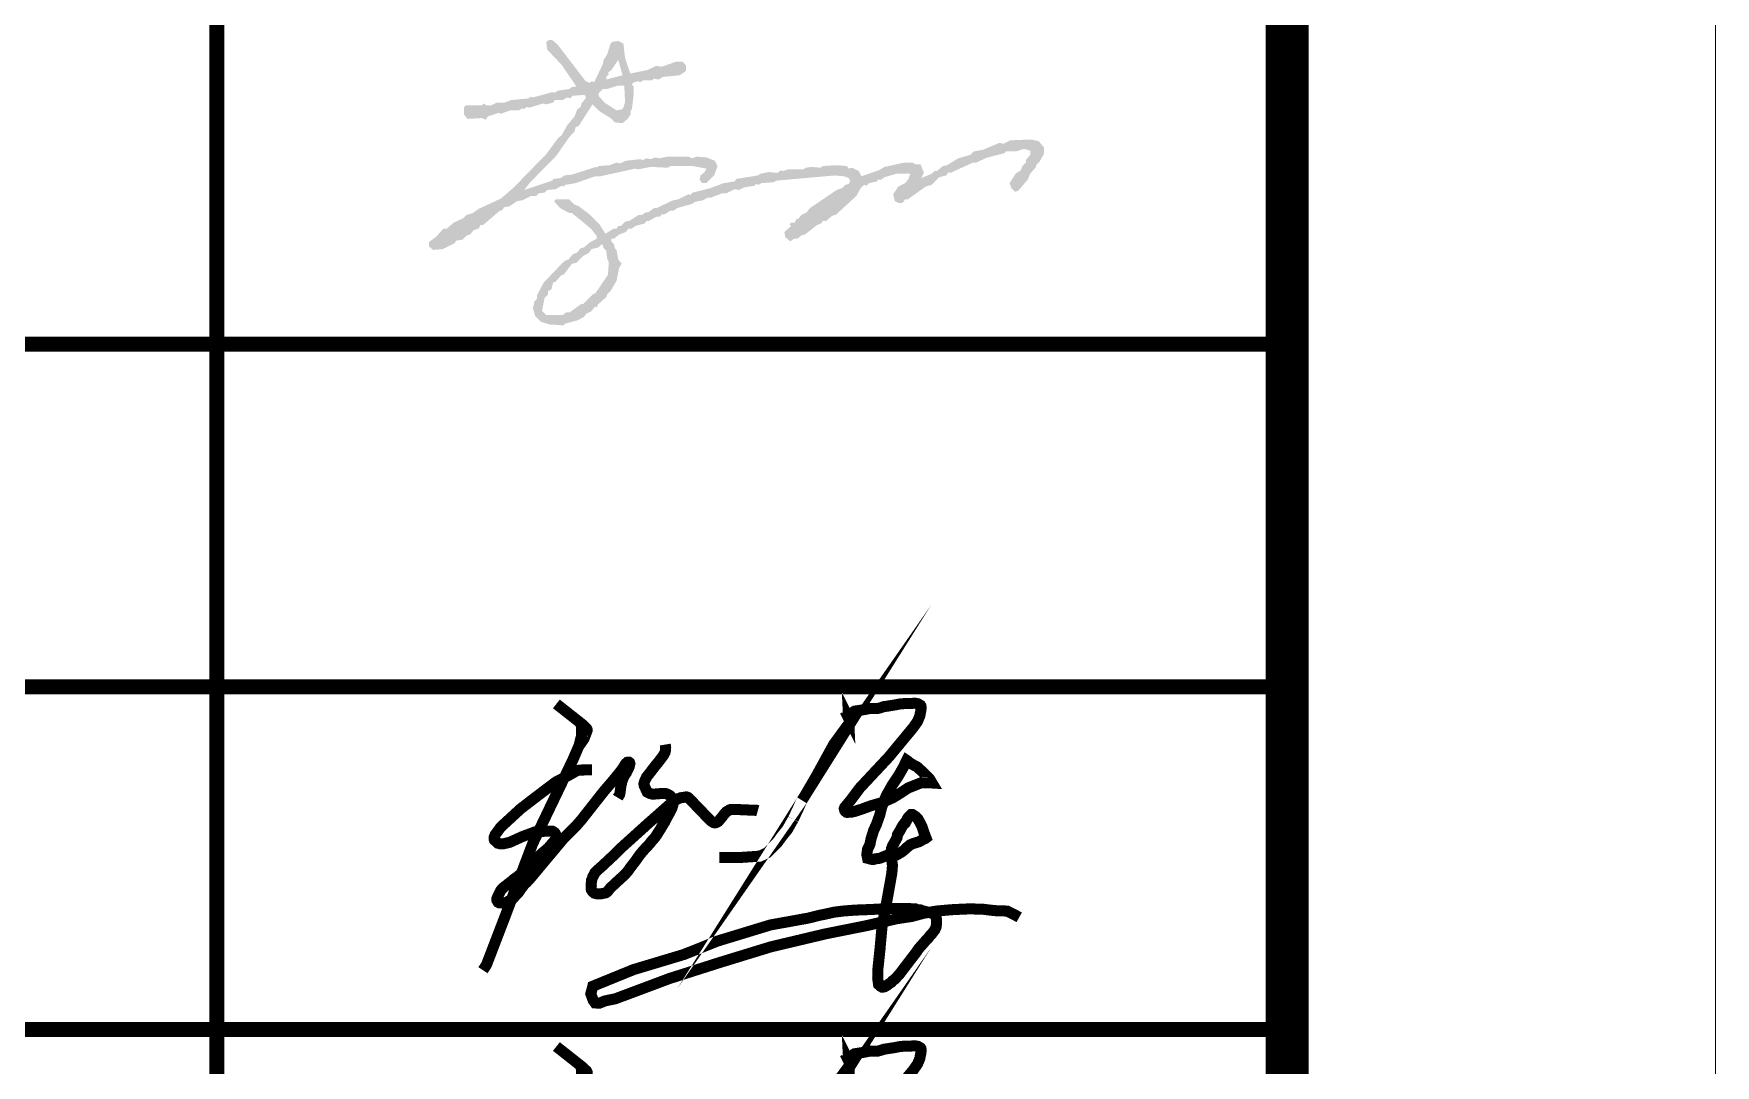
# Model space of a CAD drawing. Extents: x 2803505 to 5851001, y -1372902 to 24339.
# Drawn here: x 3490532 to 3494460, y -797937 to -795528 of the extents above; entities that cross this region are included whole.
import ezdxf

# ---------------------------------------------------------------- set-up
doc = ezdxf.new("R2010")
doc.units = 0
doc.header["$LTSCALE"] = 1000
doc.header["$MEASUREMENT"] = 0
doc.layers.get('0').update_dxf_attribs({"linetype": 'CONTINUOUS'})
doc.layers.add('!!电气', color=1, linetype='CONTINUOUS')
doc.layers.add('图框', color=147, linetype='CONTINUOUS', lineweight=20)

# ---------------------------------------------------------------- blocks, each defined once
blk = doc.blocks.new('12345')
for points, const_width in [([(-3549.628786555331, 3081.333946388771), (-3520.145665840944, 3142.631112094125), (-3489.118362281406, 3207.138725996443), (-3470.52355528617, 3249.786686904437), (-3457.526412519779, 3279.596172787173), (-3443.32537014172, 3312.166852350951), (-3430.505695631378, 3337.750268146017), (-3422.491783393292, 3353.743127306883), (-3402.018942648108, 3383.118891741273), (-3430.505695631378, 3337.750268146017)], 150), ([(-3402.018942648108, 3383.118891741273), (-3235.648177329422, 3668.081197747102), (-2998.665236413362, 4099.855943391885), (-2740.063343503192, 4453.360717421892), (-2687.787761353946, 4547.376146082199), (-2799.309154192073, 4526.483812797276), (-2799.309154192073, 4592.642868199546), (-2799.309154192073, 4495.145383991752), (-2797.425826662657, 4455.211735164878), (-2814.546011902654, 4489.422847350754), (-2714.270554971416, 4550.513971787383), (-2675.138573634496, 4555.401253207689), (-2633.56093778889, 4562.732210899077), (-2562.634391400468, 4574.950450010772), (-2503.936570314865, 4587.168689122467), (-2406.106767892343, 4584.725012851384), (-2352.300406743889, 4599.386928234177), (-2318.060036263923, 4611.605096223997), (-2278.928054927004, 4616.492448766177), (-2234.904764572682, 4623.823335335692), (-2185.989863361407, 4631.154293027095), (-2095.497326304554, 4648.259813559096), (-2034.353699790459, 4653.147094979402), (-1975.655878704856, 4653.147094979402), (-1894.946261522331, 4658.034376399708), (-1855.814431105158, 4650.703489830179), (-1819.128255196731, 4628.710616755998), (-1813.533961995301, 4618.88804665432), (-1812.329320570541, 4606.853159718972), (-1812.329320570541, 4585.190220991586), (-1815.942943005386, 4552.695919583319), (-1824.374678380089, 4515.387592279032), (-1827.988300814934, 4488.910769899376), (-1860.525541944051, 4410.32338138661), (-1919.08994997284, 4327.171604735369), (-2248.942564889119, 3929.062395425135), (-2643.482100151974, 3507.144145013168), (-2772.940304983989, 3334.681153433063), (-2849.998871634278, 3242.290290487232), (-2856.163490561623, 3226.891837036892), (-2848.813246097678, 3197.928096290256), (-2841.35584861302, 3188.348265124892), (-2826.441204563424, 3176.639543077326), (-2818.983807078737, 3174.510652195095), (-2794.480929629121, 3175.575133197141), (-2761.455312197009, 3175.575133197141), (-2704.992310732807, 3190.477084885264), (-2613.373006840877, 3220.281059383356), (-2487.331172333681, 3266.281830302876), (-2342.844228122936, 3307.139281076408), (-2192.905006193207, 3375.234984951036), (-2086.584458774683, 3440.606934637428), (-1988.442554314301, 3505.978813201946), (-1906.657483010873, 3538.664788045135), (-1811.241641950095, 3576.798413508557), (-1759.444324480748, 3576.798413508557), (-1707.647157931176, 3576.798413508557), (-1664.02848341997, 3574.074588198448), (-1696.74245157346, 3628.551165522527), (-1770.349030838493, 3702.094520017374), (-1803.062998991954, 3734.780494860577), (-1865.764871899271, 3791.980897494766), (-1953.00237184146, 3838.285998888503), (-1999.347109752271, 3876.419624351925), (-2007.525601790636, 3881.867274972145), (-2056.596704940603, 3781.085596254314), (-2078.405966736318, 3742.951970790906), (-2119.29857784792, 3672.132441606154), (-2206.535926870332, 3541.388613355259), (-2282.868569535, 3405.197134484115), (-2307.404045650095, 3347.996731849926), (-2348.296656761697, 3244.491156700125), (-2372.832132876792, 3140.985652672185), (-2419.223806829104, 3010.379658601945), (-2457.017130005435, 2927.992299790625), (-2491.37461420949, 2818.14251174948), (-2508.553507231263, 2735.755081816285), (-2539.47515246307, 2673.964616049198), (-2549.782518460095, 2601.875632638112), (-2539.47515246307, 2550.383542271273), (-2487.938926156989, 2536.652327656368), (-2463.888657030184, 2533.219559563571), (-2429.531172826129, 2543.51793496382), (-2374.559107547771, 2550.383542271273), (-2281.793719093112, 2588.144418023207), (-2140.927792384842, 2598.44286454533), (-2090.212569505296, 2627.634550879695), (-2049.602027401852, 2656.375609056849), (-2007.299373089103, 2695.260708180154), (-1959.920382148441, 2734.145736181599), (-1915.925615626387, 2752.742966778213), (-1841.472980256687, 2774.721473234997), (-1807.630886990431, 2793.318632709736), (-1783.941316060256, 2810.225225376256), (-1758.559783840494, 2816.987777096627), (-1745.022886166087, 2827.131746920903), (-1772.0966815149, 2898.139251203422), (-1790.709764897445, 2955.621438679605), (-1799.170325943938, 2979.290654188357), (-1831.320307000889, 3041.844826576678), (-1853.317765721789, 3084.111201560183), (-1883.775634569436, 3116.233606719383), (-1929.462513300794, 3144.974736018412), (-1949.767708892643, 3144.974736018412), (-1964.996718776354, 3129.758852403858), (-1988.686138786812, 3102.708432156782), (-2000.530924251914, 3084.111201560183), (-2008.991485298407, 3062.132695103384), (-2019.144007634459, 3050.298087349016), (-2027.604568680952, 3040.1541886466), (-2029.296680890257, 3028.319580892217), (-2054.678364029765, 3004.650436505341), (-2078.367784040194, 2965.765408503896), (-2093.596793923905, 2937.024279204867), (-2113.901989515754, 2901.520527063607), (-2132.515223818045, 2871.0887598345), (-2139.283521735517, 2828.822384850995), (-2166.357317084301, 2779.793387025275), (-2184.970400466846, 2745.980343935982), (-2196.815185931948, 2727.383113339369), (-2213.736308024963, 2683.426100425786), (-2217.120381523797, 2659.756956038895), (-2220.504605942406, 2587.058813826297), (-2200.954160007939, 2455.654334541236), (-2209.614236960682, 2347.496322380073), (-2274.564814106183, 1984.085338931342), (-2343.84542972807, 1612.021740113574), (-2371.312521938933, 1307.399879591918), (-2398.120396692568, 1054.857149337622), (-2401.95013620588, 924.7593921378575), (-2390.461068585719, 836.7520544195577), (-2361.535186095221, 810.8912896626571), (-2342.478549574676, 800.3133341983194), (-2325.539317111979, 800.3133341983194), (-2308.600084649283, 804.5445163840486), (-2298.013064360101, 810.8912896626571), (-2278.956427839556, 821.4692451269802), (-2251.430175087648, 842.6250849337521), (-2215.434306104406, 865.8965869552776), (-2200.612477699557, 884.9368356691994), (-2170.96882088983, 906.0927465978457), (-2109.564103212528, 971.6759993547894), (-1874.532252792502, 1278.436209967156), (-1847.006000040623, 1320.748031824449), (-1796.188302652503, 1377.868849088074), (-1749.605413380079, 1430.75855528783), (-1713.609544396837, 1468.839194959408), (-1696.67031193414, 1492.110625859059), (-1671.26146324008, 1517.497718973435), (-1639.500402372505, 1559.809469708867), (-1624.678573967627, 1578.849718422789), (-1607.586157961196, 1617.914329141553), (-1603.351349845529, 1653.879306598392), (-1601.233945787681, 1706.769012798148), (-1607.586157961196, 1751.196354626445), (-1637.229814770923, 1789.276923176149), (-1660.521259407134, 1806.201651919066), (-1679.577895927679, 1808.31724301193), (-1734.630401431466, 1823.126380661997), (-1785.448098819586, 1835.819856097311), (-1819.32656374498, 1848.513402654498), (-1859.557240843889, 1850.628993747378), (-1893.435705769312, 1865.43813139743), (-1929.431574752554, 1865.43813139743), (-2134.819768362824, 1869.669313583159), (-2255.51179965958, 1867.553722490295), (-2492.661205057171, 1854.860175933107), (-2712.871227072319, 1846.397811561634), (-2873.793935468013, 1833.70433612632), (-2992.368562706921, 1818.895198476268), (-3115.177998061525, 1791.392514269013), (-3199.874160375039, 1774.467856647971), (-3290.922534862068, 1751.196354626445), (-3352.32725253937, 1736.387216976393), (-3859.535272199246, 1644.920830199342), (-4579.536009006843, 1425.50300483375), (-5034.773957528552, 1243.88940256316), (-5722.128741546738, 1037.252068803049), (-6273.43700993777, 812.5809607588744), (-6299.993210689048, 709.0634793847858), (-6269.579259487946, 623.9775435265765), (-6242.59573886299, 585.5257715290354), (-6184.420377228496, 581.4345044756046), (-6111.426833977894, 611.8223895120173), (-5965.44004931621, 642.2102034265554), (-5235.5058241683, 915.700742023022), (-4548.151191069861, 1134.493158675818), (-3854.713737547252, 1347.207998321333), (-3112.614022470749, 1523.457447045032), (-2565.163353609823, 1632.853690932374), (-2139.368489553366, 1730.094780805142), (-1938.636471993872, 1760.48259471968), (-1780.484046483849, 1803.025562648778), (-1604.083310621034, 1833.413376563316), (-1403.351443981286, 1851.646107585169), (-1281.695790096535, 1857.723684592449), (-1147.874495363474, 1863.801261599729), (-965.3909390764893, 1857.723684592449), (-813.321333990636, 1839.490953570596), (-643.0034185519908, 1833.413376563316), (-533.5132545958622, 1778.715325741519), (-478.768172617798, 1748.327440705121)], 150), ([(-6768.26843430294, 4648.392088148888), (-6476.41884831019, 4418.192518255019), (-6406.697396105796, 4362.900386467751), (-6376.813022298767, 4333.72029299791), (-6359.649000719073, 4316.960773215163), (-6351.003783514519, 4298.43268021426), (-6351.003783514519, 4285.539138963562), (-6394.190374788537, 4172.586588298291), (-6463.711254648486, 4075.340804382213), (-6543.660236303462, 3889.531936469357), (-7090.182295957842, 2750.979286689428), (-7346.308350409789, 2075.670817841135), (-7460.185950868356, 1775.418240389212), (-7563.346944850346, 1506.74992448774), (-7626.062870310227, 1343.415107488512), (-7662.917861274429, 1247.431461221531), (-7718.604592594158, 1102.403192839993), (-7766.575476873462, 1030.622728341914)], 150), ([(-6462.055572486715, 4073.264094863873), (-6455.584855645488, 4103.973947470164), (-6447.496459593938, 4128.218578898261), (-6442.643421962974, 4152.46300228755), (-6436.172262407083, 4176.707633715618), (-6429.701545565855, 4200.952057104936), (-6428.083866355533, 4213.882499461382), (-6428.083866355533, 4231.661909711227), (-6428.083866355533, 4242.97589074407), (-6428.083866355533, 4260.755300993915), (-6428.083866355533, 4284.999724383204), (-6428.083866355533, 4307.628102526418), (-6426.466187145212, 4330.256272630853), (-6431.319224776176, 4352.884442735289), (-6436.172262407083, 4373.896359554841)], 150), ([(-6453.402272583975, 4134.257736654254), (-6351.003783514519, 4298.43268021426)], 98), ([(-6427.783263130637, 4159.552755884506), (-6413.195373787719, 4206.518342713098), (-6408.992683929042, 4231.159704095364), (-6406.717573512578, 4247.071342174866), (-6405.580239661678, 4259.573224643711), (-6405.580239661678, 4267.529043683462), (-6405.580239661678, 4276.621378580487), (-6405.580239661678, 4290.259984945413), (-6410.13001778, 4314.127234025858), (-6356.666915208625, 4275.484862723213)], 98), ([(-6435.888039623038, 4144.977142852702), (-6394.190374788537, 4172.586588298291)], 98), ([(-5289.174395587237, 4095.841256173095), (-5284.614959094644, 4067.61063964435), (-5283.330632043158, 4054.778974419023), (-5284.614959094644, 4039.381018821761), (-5285.899286146101, 4017.567230611821), (-5292.320468644262, 3988.054500164188), (-5311.584468897898, 3952.12593710389), (-5344.975463038776, 3907.215251058995), (-5378.366306259908, 3862.304493892225), (-5429.73304968953, 3800.334160920334), (-5465.692396093888, 3752.857113381615), (-5499.083239315019, 3709.229608083624), (-5544.032573240198, 3652.770437560292), (-5569.717906911741, 3596.311195915099), (-5578.707743512816, 3561.665813601721), (-5574.854913278134, 3537.285735019832), (-5556.875240075955, 3498.790810465725), (-5535.042736639123, 3451.31376292702), (-5498.410137241037, 3431.67409910752), (-5459.96197328018, 3421.564836754929), (-5368.206388856226, 3428.373902177133), (-5345.707574734057, 3431.585267894072), (-5328.029891946673, 3431.585267894072), (-5289.460690348322, 3431.585267894072), (-5274.997145424073, 3428.373902177133), (-5246.070055575634, 3415.528510431235), (-5217.497928973346, 3397.468321061751), (-5210.391118062194, 3390.367655979746), (-5193.334922795155, 3370.485751076994), (-5177.699938790611, 3344.923271435517), (-5179.121300972824, 3307.999713438461), (-5185.574478457449, 3273.813422784602), (-5199.402802164317, 3227.340047050573), (-5224.544975664496, 3179.610659123326), (-5250.978871283762, 3130.423628506353), (-5277.378357200592, 3085.206264965571), (-5293.720852981583, 3047.525116827936), (-5330.288255048712, 2990.757135152686), (-5359.201913039637, 2939.259639523865), (-5384.437204024027, 2901.366832706335), (-5403.293871879112, 2869.965887778613), (-5429.693357795943, 2832.284810762852), (-5468.663855002989, 2789.579471608537), (-5502.606008061848, 2745.618191382862), (-5559.253735297039, 2685.071931578874), (-5598.224232504086, 2642.366663546432), (-5640.966214201879, 2589.613084602504), (-5672.191359045974, 2544.683693506246), (-5706.055033836135, 2497.315320182213), (-5733.145883116405, 2463.4807982887), (-5767.009557906538, 2418.368055016108), (-5798.615473273647, 2373.255311743516), (-5823.448864970385, 2346.187608882479), (-5873.115497444087, 2296.563605506992), (-5916.009304407897, 2258.217752388737), (-5954.388045284897, 2222.127600443782), (-5992.766937081615, 2186.037377376953), (-6031.145677958615, 2152.202855483454), (-6074.276730765559, 2097.343713630078), (-6096.852513958991, 2081.554303269979), (-6130.716037829377, 2074.787341993782), (-6162.322104116232, 2068.020451839446), (-6196.185778906394, 2065.764821788005), (-6218.761411180079, 2068.020451839446), (-6252.625085970212, 2077.042972045223), (-6275.200869163644, 2097.343713630078), (-6293.261435350491, 2124.411345369255), (-6295.518892934051, 2137.945196799774), (-6295.518892934051, 2155.990308333188), (-6293.261435350491, 2176.291049918043), (-6294.562363574194, 2195.524252260511), (-6292.978008064645, 2224.017664092433), (-6292.978008064645, 2249.345157081218), (-6283.472176846757, 2268.340741261884), (-6272.381839199545, 2303.166061901939), (-6259.70729696253, 2322.16164608259), (-6247.032603805768, 2350.655057914511), (-6231.189350549626, 2368.067682673616), (-6207.424470665399, 2391.81221624084), (-6139.106572113029, 2450.812997847825), (-6070.980643479503, 2515.714618619488), (-5979.089684042032, 2601.194854115267), (-5888.78308011411, 2691.423967875729), (-5525.644662120962, 3019.192155930781), (-5176.980655273859, 3327.049492482722), (-5114.131031933735, 3359.203475751419), (-5080.187067837891, 3373.168467947267), (-5050.23644026168, 3377.158404755901), (-5007.892433938105, 3384.132188424963), (-4998.453912927624, 3384.132188424963), (-4981.150058354891, 3377.845228637554), (-4970.138349896151, 3369.98654668378), (-4963.846052862413, 3360.556142563612), (-4946.542198289681, 3344.838849777909), (-4937.10367727917, 3336.980167824135), (-4919.799822706438, 3318.119359583798), (-4675.971916641196, 3065.070312749449), (-4655.521838091692, 3049.352948841886), (-4631.308726557327, 3034.878724069393), (-4618.912782174244, 3032.556523949272), (-4604.967495663033, 3032.556523949272), (-4597.994852407428, 3034.878724069393), (-4586.37373000817, 3040.297285845503), (-4575.527278672962, 3046.489866913747), (-4555.384019970224, 3065.067752362185), (-4549.186047778669, 3073.582604672411), (-4532.141775171709, 3093.70859982699), (-4523.6196388682, 3103.771632965203), (-4509.674201437243, 3120.02724717166), (-4501.152065133763, 3132.412480430008), (-4487.206627702777, 3151.76438517058), (-4472.486670127517, 3167.245980084903), (-4460.86554772823, 3180.405303757245), (-4442.271631153621, 3192.016446601585), (-4424.911181675561, 3202.881094316821), (-4399.526027381886, 3214.409878037724), (-4374.141024007928, 3215.178420946002), (-4364.91016857003, 3214.409878037724), (-4351.063734493451, 3215.178420946002), (-4334.14034860424, 3214.409878037724), (-4064.035201617633, 3202.31439527063), (-4044.350588027621, 3202.31439527063), (-4030.571313238703, 3198.380786981637)], 150), ([(-6284.125290147873, 3751.965743006876), (-6453.019881447544, 3749.767366059372), (-6482.02831703992, 3742.98795845623), (-6517.376891226013, 3726.687181863439), (-6577.197706153005, 3691.368773310838), (-6774.490866345295, 3587.791578439705), (-6884.615496920043, 3504.929267792235), (-6947.382874024574, 3457.700506405996), (-7014.06596270328, 3407.52540225182), (-7082.336514596565, 3355.027697501064), (-7122.234458859151, 3324.347551523439), (-7180.051960359109, 3279.887882764415), (-7219.21307820236, 3249.774330944034), (-7253.870913316227, 3223.123648553883), (-7523.431622657547, 2975.309820978859), (-7541.794782938203, 2950.235450719163), (-7563.83968226592, 2920.133771071833), (-7599.746565003159, 2871.10394946899), (-7615.673470508045, 2830.494317729739), (-7615.673470508045, 2815.349769349035), (-7609.989380056853, 2799.258660023828), (-7584.411048486305, 2774.648715563788), (-7565.151874125288, 2756.11868712688), (-7538.938324876712, 2749.092281281104), (-7483.044894539693, 2749.092281281104), (-7403.46762822289, 2767.076441373429), (-7339.047986749181, 2796.419048312222), (-7237.462224830233, 2842.690511710258), (-7060.132446741307, 2909.040099949591), (-6941.718699953257, 2916.673183337291), (-6892.021757569833, 2919.876704175167), (-6825.214842570189, 2919.876704175167), (-6802.296018790628, 2907.131829102669), (-6787.71083254987, 2893.951311113589), (-6774.542028139695, 2869.516113083824), (-6767.95770139448, 2846.020648299193), (-6767.95770139448, 2817.826161679521), (-6842.956666250248, 2731.761517792373), (-6880.716035823891, 2688.430963803941), (-6980.156903210765, 2604.298754689284), (-7122.171178277989, 2455.191402300814), (-7201.439813711098, 2398.643827295266), (-7258.919712434144, 2332.704965197088), (-7303.62636740529, 2294.417929863863), (-7339.817375622079, 2271.020257648081), (-7393.039526427834, 2226.352026052031), (-7486.710433367698, 2154.032038812889), (-7522.901441584487, 2115.744932357789), (-7544.190332090744, 2073.203742475394), (-7559.092449801276, 2043.424945118648), (-7576.123592390242, 2005.137838663562), (-7578.252466348873, 1992.375517259774), (-7576.123592390242, 1979.613195855985), (-7560.699594192731, 1954.188692638912), (-7545.247826761683, 1946.101851731786), (-7524.645319267176, 1945.366664979723), (-7478.289866054285, 1940.220499959003), (-7440.028238901374, 1957.129368525304), (-7413.539408493991, 1971.832819079151), (-7374.448779167928, 1991.288561747366), (-7334.235005080729, 2032.018419889253), (-7285.940987710812, 2081.935018630698), (-7245.973363731813, 2141.834922896058), (-7202.675091844634, 2196.74320996039), (-7174.364811004314, 2223.365405438744), (-7137.727834933554, 2263.298698656276), (-7119.409346898203, 2283.265309704104), (-6681.998491713894, 2806.773538866517), (-6603.927253557689, 2887.845427602748), (-6533.061980586761, 2958.090789945127), (-6493.007577752956, 2998.110780720061), (-6471.802447706577, 3024.006039583051), (-6431.748044872773, 3068.73429803591), (-6127.806388650584, 3454.809331629469), (-6075.971341244353, 3516.016384711329), (-5991.150368299655, 3614.889223607286), (-5918.110190847074, 3704.345669391114), (-5882.768106210133, 3749.073856722098), (-5859.206666145561, 3784.385579819093), (-5823.864732428367, 3838.53030250594), (-5805.015610560687, 3855.009097134942), (-5788.522647791426, 3857.363230973919), (-5783.810329594562, 3857.363230973919), (-5774.38584412061, 3850.300829457017), (-5769.673525923747, 3836.176168666963), (-5779.098011397698, 3793.802044053082), (-5816.796255133086, 3713.762133625103), (-5849.782180671609, 3666.679812455157), (-5878.055788013269, 3593.702161300345), (-5892.192591684085, 3525.432848945318), (-5903.973387176229, 3438.330537000453), (-5908.685554453346, 3417.143474693512), (-5927.534676321025, 3386.539948152582), (-5934.603153616335, 3374.76935007963)], 150), ([(-4182.781877368747, 2567.337288736438), (-4069.194135770143, 2575.149168104836), (-4005.124397849548, 2579.555498019989), (-3900.431766505761, 2627.842062557582), (-3831.872095496568, 2696.342991777201), (-3765.951714472882, 2762.206892349717), (-3699.017472326035, 2853.402952700613), (-3626.19308246905, 2944.000053390453), (-3578.478186484077, 3029.5865835273), (-3549.628786555331, 3081.333946388771)], 150), ([(-4410.03702035296, 2563.065235545771), (-4554.330110024312, 2561.363686360972)], 150), ([(-4182.781877368747, 2567.337288736438), (-4247.005591804918, 2563.065235545771), (-4309.341138014453, 2563.065235545771), (-4354.893815810326, 2563.065235545771), (-4388.459109923162, 2563.065235545771), (-4410.03702035296, 2563.065235545771)], 150)]:
    blk.add_lwpolyline(points, dxfattribs=dict(const_width=const_width))
blk = doc.blocks.new('A$C33F37877')
at = {"linetype": 'Continuous'}
h = blk.add_hatch(color=0, dxfattribs=at)
h.dxf.hatch_style = 1
h.paths.add_polyline_path([(5409.808324907906, 11418.65985659533), (5409.808324907906, 11424.65985659533), (5415.808324907906, 11430.65985659533), (5413.808324907906, 11434.65985659533), (5421.808324907906, 11440.65985659533), (5437.808324907906, 11464.65985659533), (5447.808324907906, 11428.65985659533)], flags=16)
h.paths.add_polyline_path([(5391.808324907906, 11380.65985659533), (5391.808324907906, 11386.65985659533), (5401.808324907906, 11396.65985659533), (5411.808324907906, 11396.65985659533), (5437.808324907906, 11404.65985659533), (5451.808324907906, 11404.65985659533), (5453.808324907906, 11366.65985659533), (5449.808324907906, 11352.65985659533), (5445.808324907906, 11348.65985659533), (5433.808324907906, 11346.65985659533), (5405.808324907906, 11364.65985659533)], flags=16)
h.paths.add_polyline_path([(5259.808324907906, 10878.65985659533), (5265.808324907906, 10908.65985659533), (5273.808324907906, 10916.65985659533), (5273.808324907906, 10924.65985659533), (5281.808324907906, 10928.65985659533), (5285.808324907906, 10944.65985659533), (5291.808324907906, 10946.65985659533), (5303.808324907906, 10960.65985659533), (5311.808324907906, 10964.65985659533), (5329.808324907906, 10988.65985659533), (5339.808324907906, 10990.65985659533), (5355.808324907906, 11006.65985659533), (5367.808324907906, 11012.65985659533), (5375.808324907906, 11022.65985659533), (5391.808324907906, 11026.65985659533), (5397.808324907906, 11032.65985659533), (5401.808324907906, 11032.65985659533), (5403.808324907906, 11024.65985659533), (5409.808324907906, 11018.65985659533), (5411.808324907906, 11000.65985659533), (5415.808324907906, 10992.65985659533), (5413.808324907906, 10962.65985659533), (5383.808324907906, 10918.65985659533), (5379.808324907906, 10918.65985659533), (5355.808324907906, 10894.65985659533), (5351.808324907906, 10894.65985659533), (5323.808324907906, 10874.65985659533), (5315.808324907906, 10874.65985659533), (5307.808324907906, 10868.65985659533), (5269.808324907906, 10868.65985659533)], flags=16)
h.paths.add_polyline_path([(5239.808324907906, 10888.65985659533), (5237.808324907906, 10886.65985659533), (5243.808324907906, 10866.65985659533), (5257.808324907906, 10852.65985659533), (5277.808324907906, 10846.65985659533), (5309.808324907906, 10844.65985659533), (5313.808324907906, 10848.65985659533), (5343.808324907906, 10856.65985659533), (5357.808324907906, 10864.65985659533), (5363.808324907906, 10872.65985659533), (5373.808324907906, 10876.65985659533), (5383.808324907906, 10888.65985659533), (5387.808324907906, 10886.65985659533), (5389.808324907906, 10892.65985659533), (5411.808324907906, 10912.65985659533), (5411.808324907906, 10916.65985659533), (5419.808324907906, 10924.65985659533), (5433.808324907906, 10948.65985659533), (5439.808324907906, 10978.65985659533), (5445.808324907906, 10988.65985659533), (5437.808324907906, 10998.65985659533), (5433.808324907906, 11020.65985659533), (5429.808324907906, 11024.65985659533), (5427.808324907906, 11034.65985659533), (5421.808324907906, 11040.65985659533), (5421.808324907906, 11046.65985659533), (5427.808324907906, 11046.65985659533), (5439.808324907906, 11056.65985659533), (5455.808324907906, 11062.65985659533), (5461.808324907906, 11070.65985659533), (5469.808324907906, 11070.65985659533), (5477.808324907906, 11076.65985659533), (5499.808324907906, 11082.65985659533), (5503.808324907906, 11088.65985659533), (5509.808324907906, 11088.65985659533), (5527.808324907906, 11098.65985659533), (5535.808324907906, 11098.65985659533), (5537.808324907906, 11102.65985659533), (5547.808324907906, 11104.65985659533), (5559.808324907906, 11112.65985659533), (5567.808324907906, 11112.65985659533), (5575.808324907906, 11118.65985659533), (5611.808324907906, 11128.65985659533), (5615.808324907906, 11132.65985659533), (5635.808324907906, 11136.65985659533), (5645.808324907906, 11142.65985659533), (5653.808324907906, 11142.65985659533), (5679.808324907906, 11152.65985659533), (5689.808324907906, 11152.65985659533), (5709.808324907906, 11162.65985659533), (5719.808324907906, 11160.65985659533), (5731.808324907906, 11166.65985659533), (5755.808324907906, 11170.65985659533), (5759.808324907906, 11174.65985659533), (5765.808324907906, 11172.65985659533), (5771.808324907906, 11176.65985659533), (5799.808324907906, 11178.65985659533), (5807.808324907906, 11182.65985659533), (5943.808324907906, 11194.65985659533), (5965.808324907906, 11192.65985659533), (5975.808324907906, 11188.65985659533), (5979.808324907906, 11182.65985659533), (5975.808324907906, 11174.65985659533), (5967.808324907906, 11172.65985659533), (5959.808324907906, 11164.65985659533), (5947.808324907906, 11160.65985659533), (5885.808324907906, 11118.65985659533), (5877.808324907906, 11108.65985659533), (5865.808324907906, 11102.65985659533), (5857.808324907906, 11092.65985659533), (5853.808324907906, 11092.65985659533), (5849.808324907906, 11084.65985659533), (5841.808324907906, 11084.65985659533), (5837.808324907906, 11080.65985659533), (5841.808324907906, 11076.65985659533), (5825.808324907906, 11062.65985659533), (5827.808324907906, 11050.65985659533), (5839.808324907906, 11040.65985659533), (5847.808324907906, 11046.65985659533), (5855.808324907906, 11046.65985659533), (5865.808324907906, 11054.65985659533), (5873.808324907906, 11056.65985659533), (5901.808324907906, 11078.65985659533), (5911.808324907906, 11082.65985659533), (5915.808324907906, 11088.65985659533), (5923.808324907906, 11088.65985659533), (5937.808324907906, 11100.65985659533), (5945.808324907906, 11102.65985659533), (5993.808324907906, 11146.65985659533), (6003.808324907906, 11164.65985659533), (6011.808324907906, 11172.65985659533), (6017.808324907906, 11170.65985659533), (6023.808324907906, 11176.65985659533), (6041.808324907906, 11180.65985659533), (6043.808324907906, 11184.65985659533), (6051.808324907906, 11184.65985659533), (6059.808324907906, 11190.65985659533), (6087.808324907906, 11198.65985659533), (6119.808324907906, 11198.65985659533), (6115.808324907906, 11186.65985659533), (6107.808324907906, 11176.65985659533), (6091.808324907906, 11168.65985659533), (6079.808324907906, 11150.65985659533), (6083.808324907906, 11134.65985659533), (6091.808324907906, 11130.65985659533), (6101.808324907906, 11130.65985659533), (6107.808324907906, 11138.65985659533), (6113.808324907906, 11138.65985659533), (6155.808324907906, 11168.65985659533), (6169.808324907906, 11172.65985659533), (6187.808324907906, 11190.65985659533), (6203.808324907906, 11194.65985659533), (6209.808324907906, 11202.65985659533), (6213.808324907906, 11200.65985659533), (6265.808324907906, 11224.65985659533), (6273.808324907906, 11224.65985659533), (6299.808324907906, 11236.65985659533), (6339.808324907906, 11246.65985659533), (6343.808324907906, 11250.65985659533), (6365.808324907906, 11250.65985659533), (6385.808324907906, 11256.65985659533), (6399.808324907906, 11252.65985659533), (6399.808324907906, 11242.65985659533), (6389.808324907906, 11230.65985659533), (6389.808324907906, 11224.65985659533), (6381.808324907906, 11216.65985659533), (6377.808324907906, 11206.65985659533), (6365.808324907906, 11198.65985659533), (6351.808324907906, 11176.65985659533), (6355.808324907906, 11164.65985659533), (6363.808324907906, 11156.65985659533), (6371.808324907906, 11158.65985659533), (6393.808324907906, 11184.65985659533), (6399.808324907906, 11198.65985659533), (6413.808324907906, 11214.65985659533), (6413.808324907906, 11218.65985659533), (6421.808324907906, 11226.65985659533), (6431.808324907906, 11244.65985659533), (6431.808324907906, 11260.65985659533), (6419.808324907906, 11274.65985659533), (6401.808324907906, 11278.65985659533), (6353.808324907906, 11276.65985659533), (6337.808324907906, 11268.65985659533), (6327.808324907906, 11270.65985659533), (6289.808324907906, 11254.65985659533), (6267.808324907906, 11250.65985659533), (6259.808324907906, 11242.65985659533), (6231.808324907906, 11234.65985659533), (6205.808324907906, 11218.65985659533), (6195.808324907906, 11216.65985659533), (6181.808324907906, 11204.65985659533), (6175.808324907906, 11204.65985659533), (6169.808324907906, 11198.65985659533), (6145.808324907906, 11188.65985659533), (6151.808324907906, 11200.65985659533), (6143.808324907906, 11220.65985659533), (6131.808324907906, 11220.65985659533), (6125.808324907906, 11224.65985659533), (6105.808324907906, 11224.65985659533), (6059.808324907906, 11214.65985659533), (6045.808324907906, 11206.65985659533), (6005.808324907906, 11192.65985659533), (5999.808324907906, 11204.65985659533), (5983.808324907906, 11212.65985659533), (5975.808324907906, 11210.65985659533), (5971.808324907906, 11216.65985659533), (5947.808324907906, 11218.65985659533), (5915.808324907906, 11216.65985659533), (5909.808324907906, 11212.65985659533), (5889.808324907906, 11214.65985659533), (5875.808324907906, 11212.65985659533), (5869.808324907906, 11208.65985659533), (5833.808324907906, 11208.65985659533), (5821.808324907906, 11204.65985659533), (5817.808324907906, 11206.65985659533), (5809.808324907906, 11200.65985659533), (5789.808324907906, 11202.65985659533), (5769.808324907906, 11198.65985659533), (5763.808324907906, 11194.65985659533), (5713.808324907906, 11186.65985659533), (5709.808324907906, 11180.65985659533), (5683.808324907906, 11176.65985659533), (5651.808324907906, 11164.65985659533), (5611.808324907906, 11154.65985659533), (5605.808324907906, 11148.65985659533), (5601.808324907906, 11150.65985659533), (5577.808324907906, 11138.65985659533), (5565.808324907906, 11136.65985659533), (5527.808324907906, 11118.65985659533), (5521.808324907906, 11118.65985659533), (5507.808324907906, 11108.65985659533), (5501.808324907906, 11108.65985659533), (5493.808324907906, 11102.65985659533), (5485.808324907906, 11102.65985659533), (5463.808324907906, 11088.65985659533), (5453.808324907906, 11086.65985659533), (5443.808324907906, 11076.65985659533), (5437.808324907906, 11076.65985659533), (5433.808324907906, 11070.65985659533), (5427.808324907906, 11070.65985659533), (5407.808324907906, 11058.65985659533), (5393.808324907906, 11080.65985659533), (5369.808324907906, 11104.65985659533), (5345.808324907906, 11122.65985659533), (5335.808324907906, 11126.65985659533), (5323.808324907906, 11138.65985659533), (5291.808324907906, 11138.65985659533), (5287.808324907906, 11134.65985659533), (5301.808324907906, 11118.65985659533), (5323.808324907906, 11106.65985659533), (5329.808324907906, 11106.65985659533), (5373.808324907906, 11070.65985659533), (5387.808324907906, 11052.65985659533), (5387.808324907906, 11046.65985659533), (5371.808324907906, 11038.65985659533), (5357.808324907906, 11026.65985659533), (5349.808324907906, 11024.65985659533), (5341.808324907906, 11014.65985659533), (5331.808324907906, 11010.65985659533), (5321.808324907906, 10998.65985659533), (5311.808324907906, 10994.65985659533), (5263.808324907906, 10944.65985659533), (5247.808324907906, 10914.65985659533), (5247.808324907906, 10906.65985659533), (5241.808324907906, 10900.65985659533)])
h.paths.add_polyline_path([(4997.808324907906, 11040.65985659533), (4995.808324907906, 11038.65985659533), (4995.808324907906, 11028.65985659533), (5005.808324907906, 11020.65985659533), (5027.808324907906, 11022.65985659533), (5055.808324907906, 11036.65985659533), (5059.808324907906, 11042.65985659533), (5073.808324907906, 11044.65985659533), (5083.808324907906, 11054.65985659533), (5091.808324907906, 11056.65985659533), (5099.808324907906, 11066.65985659533), (5111.808324907906, 11070.65985659533), (5115.808324907906, 11078.65985659533), (5121.808324907906, 11078.65985659533), (5161.808324907906, 11112.65985659533), (5165.808324907906, 11112.65985659533), (5171.808324907906, 11120.65985659533), (5183.808324907906, 11122.65985659533), (5201.808324907906, 11134.65985659533), (5213.808324907906, 11136.65985659533), (5233.808324907906, 11146.65985659533), (5245.808324907906, 11146.65985659533), (5251.808324907906, 11152.65985659533), (5265.808324907906, 11154.65985659533), (5271.808324907906, 11160.65985659533), (5291.808324907906, 11162.65985659533), (5305.808324907906, 11170.65985659533), (5309.808324907906, 11168.65985659533), (5313.808324907906, 11172.65985659533), (5337.808324907906, 11176.65985659533), (5383.808324907906, 11192.65985659533), (5395.808324907906, 11192.65985659533), (5477.808324907906, 11210.65985659533), (5483.808324907906, 11208.65985659533), (5513.808324907906, 11214.65985659533), (5553.808324907906, 11212.65985659533), (5559.808324907906, 11216.65985659533), (5611.808324907906, 11216.65985659533), (5643.808324907906, 11210.65985659533), (5639.808324907906, 11202.65985659533), (5629.808324907906, 11194.65985659533), (5627.808324907906, 11184.65985659533), (5633.808324907906, 11176.65985659533), (5643.808324907906, 11176.65985659533), (5661.808324907906, 11194.65985659533), (5669.808324907906, 11216.65985659533), (5663.808324907906, 11228.65985659533), (5643.808324907906, 11236.65985659533), (5621.808324907906, 11238.65985659533), (5609.808324907906, 11234.65985659533), (5601.808324907906, 11238.65985659533), (5553.808324907906, 11238.65985659533), (5533.808324907906, 11234.65985659533), (5523.808324907906, 11236.65985659533), (5513.808324907906, 11232.65985659533), (5503.808324907906, 11234.65985659533), (5495.808324907906, 11230.65985659533), (5487.808324907906, 11232.65985659533), (5453.808324907906, 11228.65985659533), (5441.808324907906, 11222.65985659533), (5433.808324907906, 11224.65985659533), (5417.808324907906, 11218.65985659533), (5391.808324907906, 11216.65985659533), (5387.808324907906, 11212.65985659533), (5385.808324907906, 11214.65985659533), (5329.808324907906, 11196.65985659533), (5311.808324907906, 11194.65985659533), (5303.808324907906, 11188.65985659533), (5285.808324907906, 11186.65985659533), (5283.808324907906, 11182.65985659533), (5217.808324907906, 11160.65985659533), (5233.808324907906, 11180.65985659533), (5291.808324907906, 11238.65985659533), (5323.808324907906, 11284.65985659533), (5335.808324907906, 11296.65985659533), (5337.808324907906, 11306.65985659533), (5345.808324907906, 11310.65985659533), (5377.808324907906, 11360.65985659533), (5393.808324907906, 11344.65985659533), (5419.808324907906, 11328.65985659533), (5429.808324907906, 11318.65985659533), (5447.808324907906, 11316.65985659533), (5459.808324907906, 11326.65985659533), (5467.808324907906, 11338.65985659533), (5465.808324907906, 11342.65985659533), (5469.808324907906, 11350.65985659533), (5473.808324907906, 11382.65985659533), (5473.808324907906, 11402.65985659533), (5469.808324907906, 11406.65985659533), (5471.808324907906, 11410.65985659533), (5483.808324907906, 11414.65985659533), (5489.808324907906, 11412.65985659533), (5495.808324907906, 11416.65985659533), (5515.808324907906, 11416.65985659533), (5521.808324907906, 11420.65985659533), (5531.808324907906, 11418.65985659533), (5541.808324907906, 11424.65985659533), (5581.808324907906, 11428.65985659533), (5595.808324907906, 11438.65985659533), (5595.808324907906, 11452.65985659533), (5587.808324907906, 11460.65985659533), (5573.808324907906, 11460.65985659533), (5539.808324907906, 11448.65985659533), (5525.808324907906, 11450.65985659533), (5505.808324907906, 11440.65985659533), (5465.808324907906, 11432.65985659533), (5453.808324907906, 11468.65985659533), (5449.808324907906, 11502.65985659533), (5437.808324907906, 11508.65985659533), (5423.808324907906, 11506.65985659533), (5419.808324907906, 11502.65985659533), (5411.808324907906, 11476.65985659533), (5403.808324907906, 11464.65985659533), (5401.808324907906, 11454.65985659533), (5381.808324907906, 11412.65985659533), (5375.808324907906, 11414.65985659533), (5371.808324907906, 11410.65985659533), (5361.808324907906, 11414.65985659533), (5295.808324907906, 11500.65985659533), (5283.808324907906, 11510.65985659533), (5275.808324907906, 11510.65985659533), (5269.808324907906, 11506.65985659533), (5271.808324907906, 11488.65985659533), (5305.808324907906, 11452.65985659533), (5339.808324907906, 11402.65985659533), (5327.808324907906, 11400.65985659533), (5323.808324907906, 11396.65985659533), (5295.808324907906, 11392.65985659533), (5291.808324907906, 11388.65985659533), (5281.808324907906, 11388.65985659533), (5237.808324907906, 11376.65985659533), (5231.808324907906, 11378.65985659533), (5229.808324907906, 11374.65985659533), (5187.808324907906, 11370.65985659533), (5171.808324907906, 11364.65985659533), (5153.808324907906, 11364.65985659533), (5141.808324907906, 11358.65985659533), (5129.808324907906, 11358.65985659533), (5123.808324907906, 11362.65985659533), (5119.808324907906, 11358.65985659533), (5081.808324907906, 11358.65985659533), (5077.808324907906, 11354.65985659533), (5077.808324907906, 11336.65985659533), (5085.808324907906, 11326.65985659533), (5119.808324907906, 11328.65985659533), (5127.808324907906, 11324.65985659533), (5133.808324907906, 11332.65985659533), (5157.808324907906, 11340.65985659533), (5163.808324907906, 11338.65985659533), (5185.808324907906, 11346.65985659533), (5205.808324907906, 11346.65985659533), (5211.808324907906, 11350.65985659533), (5219.808324907906, 11350.65985659533), (5223.808324907906, 11354.65985659533), (5229.808324907906, 11352.65985659533), (5261.808324907906, 11362.65985659533), (5269.808324907906, 11360.65985659533), (5285.808324907906, 11364.65985659533), (5289.808324907906, 11370.65985659533), (5307.808324907906, 11370.65985659533), (5317.808324907906, 11376.65985659533), (5325.808324907906, 11374.65985659533), (5331.808324907906, 11380.65985659533), (5357.808324907906, 11382.65985659533), (5361.808324907906, 11380.65985659533), (5361.808324907906, 11374.65985659533), (5351.808324907906, 11362.65985659533), (5349.808324907906, 11354.65985659533), (5341.808324907906, 11348.65985659533), (5335.808324907906, 11332.65985659533), (5317.808324907906, 11310.65985659533), (5305.808324907906, 11288.65985659533), (5297.808324907906, 11282.65985659533), (5269.808324907906, 11244.65985659533), (5193.808324907906, 11166.65985659533), (5163.808324907906, 11140.65985659533), (5111.808324907906, 11116.65985659533), (5097.808324907906, 11106.65985659533), (5083.808324907906, 11102.65985659533), (5075.808324907906, 11094.65985659533), (5053.808324907906, 11084.65985659533), (5037.808324907906, 11070.65985659533), (5029.808324907906, 11070.65985659533), (5011.808324907906, 11050.65985659533)])
at = {"layer": '图框', "const_width": 35}
for points in [[(4500, 6800.332568872022), (4500, 13200.33256887202)], [(0, 10800.33256887202), (7000, 10800.33256887202)], [(0, 10000.33256887202), (7000, 10000.33256887202)], [(0, 9200.332568872022), (7000, 9200.332568872022)]]:
    blk.add_lwpolyline(points, dxfattribs=at)
at = {"xscale": 0.171849599853158, "yscale": 0.171849599853158, "zscale": 0.171849599853158}
for p in [(6456.46236145217, 9161.845045301132), (6456.46236145217, 8361.845045301132)]:
    blk.add_blockref('12345', p, dxfattribs=at)

msp = doc.modelspace()

# ---------------------------------------------------------------- linework, layer by layer
at = {"layer": '图框'}
msp.add_lwpolyline([(3410359.660867011, -748653.5751154525), (3494459.660867011, -748653.5751154525), (3494459.660867011, -808053.5751154525), (3410359.660867011, -808053.5751154525)], close=True, dxfattribs=at)
at = {"layer": '图框', "const_width": 100}
msp.add_lwpolyline([(3493459.660867011, -807053.5751154525), (3493459.660867011, -749653.5751154525), (3412859.660867011, -749653.5751154525), (3412859.660867011, -807053.5751154525)], close=True, dxfattribs=at)

# ---------------------------------------------------------------- block references
at = {"layer": '!!电气'}
msp.add_blockref('A$C33F37877', (3486459.660867011, -807053.5751154528), dxfattribs=at)

doc.saveas('drawing.dxf')
